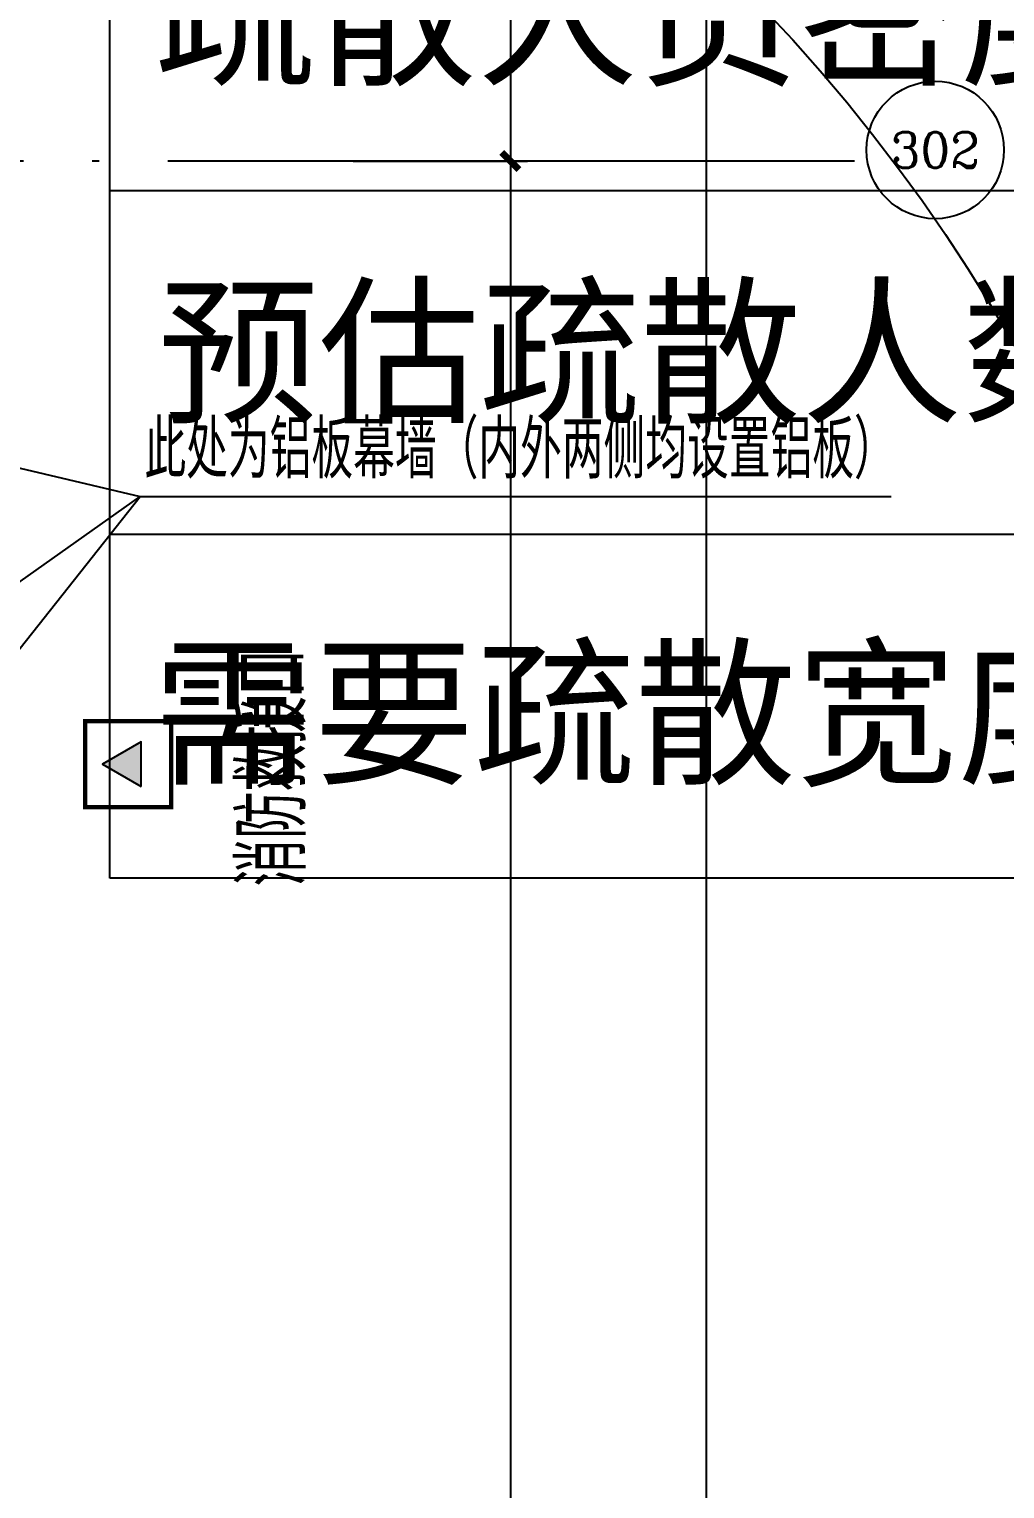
# Model space of a CAD drawing. Extents: x -821772 to -21949, y 506164 to 1049594.
# Drawn here: x -126847 to -121165, y 559144 to 567637 of the extents above; entities that cross this region are included whole.
import ezdxf
from ezdxf.enums import TextEntityAlignment as Align
from ezdxf.xclip import XClip

# ---------------------------------------------------------------- set-up
doc = ezdxf.new("R2010")
doc.units = 0
doc.header["$LTSCALE"] = 1000
doc.header["$MEASUREMENT"] = 0
doc.header["$XCLIPFRAME"] = 2
doc.linetypes.add('10平面20250807_t3$0$DOTE', pattern=[2.42, 2, -0.2, 0.02, -0.2])
doc.layers.get('Defpoints').update_dxf_attribs({"color": 210})
for name, color, linetype in [('10平面20250807_t3$0$A-AXIS-D', 8, 'Continuous'), ('10平面20250807_t3$0$A-AXIS-DOTE', 8, '10平面20250807_t3$0$DOTE'), ('10平面20250807_t3$0$A-AXIS-SYMB', 8, 'Continuous'), ('10平面20250807_t3$0$A-LIN-V', 8, 'Continuous'), ('10平面20250807_t3$0$A-TEXT', 8, 'Continuous'), ('10平面20250807_t3$0$AS-WALL', 8, 'Continuous'), ('10平面20250807_t3$0$PUB_TEXT', 8, 'Continuous'), ('10平面20250807_t3$0$RP-N2-01$0$$0$A-WIND-J', 8, 'Continuous'), ('10平面20250807_t3$0$RP-N2-01$0$A-WIND-J', 8, 'Continuous'), ('10平面20250807_t3$0$SB_ZF消火栓', 10, 'Continuous'), ('10平面20250807_t3$0$SB_ZF消火栓M', 10, 'Continuous'), ('SPACE', 7, 'Continuous')]:
    doc.layers.add(name, color=color, linetype=linetype)
doc.styles.add('10平面20250807_t3$0$_TCH_AXIS', font='COMPLEX', dxfattribs={"bigfont": 'GBCBIG'})
doc.styles.add('10平面20250807_t3$0$_TCH_DIM', font='SIMPLEX', dxfattribs={"bigfont": 'GBCBIG'})
doc.styles.add('10平面20250807_t3$0$_TCH_DIM_T3', font='SIMPLEX', dxfattribs={"width": 0.705882, "bigfont": 'GBCBIG'})
doc.styles.add('10平面20250807_t3$0$A-DIM_T3', font='SIMPLEX', dxfattribs={"width": 0.705882, "bigfont": 'GBCBIG'})
doc.styles.add('分区$0$黑体', font='')
doc.styles.get('分区$0$黑体').set_extended_font_data('SimHei')
doc.dimstyles.new('10平面20250807_t3$0$_TCH_ARCH&&100', dxfattribs={"dimtxt": 297.5, "dimasz": 100, "dimexe": 100, "dimexo": 100, "dimgap": 126.25, "dimtad": 1, "dimdec": 0, "dimzin": 0, "dimdsep": 46, "dimtxsty": '10平面20250807_t3$0$_TCH_DIM_T3', "dimblk": '10平面20250807_t3$0$_ArchTick', "dimcen": 0.09, "dimclrt": 7, "dimazin": 2, "dimtfac": 1, "dimtdec": 0, "dimtix": 1, "dimtmove": 2, "dimatfit": 3, "dimfxl": 0, "dimtolj": 1, "dimtzin": 0, "dimarcsym": 0})
doc.dimstyles.new('10平面20250807_t3$0$A-DIM&&100', dxfattribs={"dimtxt": 297.5, "dimasz": 100, "dimexe": 100, "dimexo": 100, "dimgap": 126.25, "dimtad": 1, "dimdec": 0, "dimzin": 0, "dimdsep": 46, "dimtxsty": '10平面20250807_t3$0$A-DIM_T3', "dimblk": '10平面20250807_t3$0$_ArchTick', "dimcen": 0.09, "dimclrt": 7, "dimazin": 2, "dimtfac": 1, "dimtdec": 0, "dimtix": 1, "dimtmove": 2, "dimatfit": 3, "dimfxl": 0, "dimtolj": 1, "dimtzin": 0, "dimarcsym": 0})

# ---------------------------------------------------------------- blocks, each defined once
blk = doc.blocks.new('121342115423wertwert')
blk.add_line((2764084.8, 1921579.2), (2764084.8, 1931579.2))
for points in [[(2785584.8, 1925579.2), (2764084.8, 1925579.2)], [(2785584.8, 1923579.2), (2764084.8, 1923579.2)], [(2785584.8, 1921579.2), (2764084.8, 1921579.2)]]:
    blk.add_lwpolyline(points)
at = {"style": '分区$0$黑体'}
for s, p in [('疏散人员密度', (2764349.8, 1926264.2)), ('预估疏散人数', (2764365.6, 1924299)), ('需要疏散宽度', (2764335.6, 1922197.5))]:
    blk.add_text(s, height=686.59, dxfattribs=at).set_placement(p)
blk = doc.blocks.new('10平面20250807_t3$0$_ArchTick')
at = {"color": 0, "linetype": 'ByBlock', "const_width": 0.4}
blk.add_lwpolyline([(-0.5, -0.5), (0.5, 0.5)], dxfattribs=at)
blk = doc.blocks.new('*D9970')
at = {"layer": '10平面20250807_t3$0$A-AXIS-D', "color": 0, "lineweight": -2}
for p, q in [((95776.4, -220000), (96792.2, -220000)), ((96692.2, -220000), (96692.2, -237950)), ((95776.4, -237950), (96792.2, -237950))]:
    blk.add_line(p, q, dxfattribs=at)
at = {"layer": 'Defpoints', "color": 0}
for p in [(95676.4, -220000), (95676.4, -237950), (96692.2, -237950)]:
    blk.add_point(p, dxfattribs=at)
at = {"layer": '10平面20250807_t3$0$A-AXIS-D', "color": 0, "lineweight": -2, "xscale": 100, "yscale": 100, "zscale": 100}
for p, rotation in [((96692.2, -220000), 90), ((96692.2, -237950), 270)]:
    blk.add_blockref('10平面20250807_t3$0$_ArchTick', p, dxfattribs=dict(at, rotation=rotation))
at = {"layer": '10平面20250807_t3$0$A-AXIS-D', "color": 7, "insert": (96967.2, -228975), "char_height": 297.5, "attachment_point": 5, "rotation": 270, "style": '10平面20250807_t3$0$A-DIM_T3'}
blk.add_mtext('\\A1;17950', dxfattribs=at)
blk = doc.blocks.new('*D9971')
at = {"layer": '10平面20250807_t3$0$A-AXIS-D', "color": 0, "lineweight": -2}
for p, q in [((95776.4, -237950), (96792.2, -237950)), ((96692.2, -237950), (96692.2, -255900)), ((95776.4, -255900), (96792.2, -255900))]:
    blk.add_line(p, q, dxfattribs=at)
at = {"layer": 'Defpoints', "color": 0}
for p in [(95676.4, -237950), (95676.4, -255900), (96692.2, -255900)]:
    blk.add_point(p, dxfattribs=at)
at = {"layer": '10平面20250807_t3$0$A-AXIS-D', "color": 0, "lineweight": -2, "xscale": 100, "yscale": 100, "zscale": 100}
for p, rotation in [((96692.2, -237950), 90), ((96692.2, -255900), 270)]:
    blk.add_blockref('10平面20250807_t3$0$_ArchTick', p, dxfattribs=dict(at, rotation=rotation))
at = {"layer": '10平面20250807_t3$0$A-AXIS-D', "color": 7, "insert": (96967.2, -246925), "char_height": 297.5, "attachment_point": 5, "rotation": 270, "style": '10平面20250807_t3$0$A-DIM_T3'}
blk.add_mtext('\\A1;17950', dxfattribs=at)
blk = doc.blocks.new('*D10047')
at = {"layer": '10平面20250807_t3$0$A-AXIS-D', "color": 0, "lineweight": -2}
for p, q in [((96036.4, -183400), (97931.9, -183400)), ((97831.9, -183400), (97831.9, -256600.1)), ((96036.4, -256600.1), (97931.9, -256600.1))]:
    blk.add_line(p, q, dxfattribs=at)
at = {"layer": 'Defpoints', "color": 0}
for p in [(95936.4, -183400), (95936.4, -256600.1), (97831.9, -256600.1)]:
    blk.add_point(p, dxfattribs=at)
at = {"layer": '10平面20250807_t3$0$A-AXIS-D', "color": 0, "lineweight": -2, "xscale": 100, "yscale": 100, "zscale": 100}
for p, rotation in [((97831.9, -183400), 90), ((97831.9, -256600.1), 270)]:
    blk.add_blockref('10平面20250807_t3$0$_ArchTick', p, dxfattribs=dict(at, rotation=rotation))
at = {"layer": '10平面20250807_t3$0$A-AXIS-D', "color": 7, "insert": (98106.9, -220000), "char_height": 297.5, "attachment_point": 5, "rotation": 270, "style": '10平面20250807_t3$0$_TCH_DIM_T3'}
blk.add_mtext('\\A1;73200', dxfattribs=at)
blk = doc.blocks.new('10平面20250807_t3$0$RP-N2-01$0$$0$xfjy')
at = {"layer": '10平面20250807_t3$0$RP-N2-01$0$$0$A-WIND-J'}
h = blk.add_hatch(color=256, dxfattribs=at)
h.dxf.hatch_style = 1
h.paths.add_polyline_path([(1141875.5, -26213.8), (1142135.3, -26213.8), (1142005.4, -25988.8)])
at = {"layer": '10平面20250807_t3$0$RP-N2-01$0$$0$A-WIND-J', "const_width": 25}
blk.add_lwpolyline([(1141755.4, -25888.8), (1141755.4, -26388.8), (1142255.4, -26388.8), (1142255.4, -25888.8)], close=True, dxfattribs=at)
at = {"layer": '10平面20250807_t3$0$RP-N2-01$0$$0$A-WIND-J'}
for points in [[(1141755.4, -26388.8), (1142255.4, -26388.8), (1142255.4, -25888.8), (1141755.4, -25888.8)], [(1141875.5, -26213.8), (1142135.3, -26213.8), (1142005.4, -25988.8)]]:
    blk.add_lwpolyline(points, close=True, dxfattribs=at)
blk = doc.blocks.new('10平面20250807_t3$0$RP-N2-01$0$xfjy')
at = {"layer": '10平面20250807_t3$0$RP-N2-01$0$$0$A-WIND-J'}
blk.add_blockref('10平面20250807_t3$0$RP-N2-01$0$$0$xfjy', (0, 0), dxfattribs=at)
blk = doc.blocks.new('10平面20250807_t3$0$1232')
at = {"layer": '10平面20250807_t3$0$RP-N2-01$0$A-WIND-J', "rotation": 90}
blk.add_blockref('10平面20250807_t3$0$RP-N2-01$0$xfjy', (-152408.8, -578645.4, 0), dxfattribs=at)
at = {"layer": '10平面20250807_t3$0$A-TEXT', "style": '10平面20250807_t3$0$_TCH_DIM'}
blk.add_text('消防救援口', height=384.1, rotation=90, dxfattribs=at).set_placement((-125237, 562649, 0))
blk = doc.blocks.new('10平面20250807_t3$0$A$C5D961328')
at = {"layer": '10平面20250807_t3$0$A-LIN-V', "ltscale": 500}
blk.add_circle((350, 40), 10001.4, dxfattribs=at)
blk = doc.blocks.new('10平面20250807_t3$0$we42342343234')
at = {"layer": '10平面20250807_t3$0$SB_ZF消火栓M', "rotation": 180}
blk.add_blockref('10平面20250807_t3$0$A$C5D961328', (-129453.9, 560890), dxfattribs=at)
blk = doc.blocks.new('10平面20250807_t3$0$234243242332')
at = {"layer": '10平面20250807_t3$0$SB_ZF消火栓'}
blk.add_blockref('10平面20250807_t3$0$we42342343234', (0, 0), dxfattribs=at)
blk = doc.blocks.new('10平面20250807_t3$0$dote')
at = {"layer": '10平面20250807_t3$0$A-AXIS-D'}
blk.add_circle((99166, -237885.7), 400, dxfattribs=at)
at = {"layer": '10平面20250807_t3$0$A-AXIS-DOTE', "ltscale": 2}
blk.add_line((98696.4, -237950), (-97273.6, -237950), dxfattribs=at)
at = {"layer": '10平面20250807_t3$0$PUB_TEXT', "style": '10平面20250807_t3$0$_TCH_AXIS'}
blk.add_text('302', height=206.28, dxfattribs=at).set_placement((98905.6, -237988.9), (99426.3, -237988.9), align=Align.FIT)
at = {"layer": '10平面20250807_t3$0$A-AXIS-D'}
for base, p1, p2, dimstyle, picture, middle in [((97831.9, -256600.1), (95936.4, -183400), (95936.4, -256600.1), '10平面20250807_t3$0$_TCH_ARCH&&100', '*D10047', (98106.9, -220000)), ((96692.2, -237950), (95676.4, -220000), (95676.4, -237950), '10平面20250807_t3$0$A-DIM&&100', '*D9970', (96967.2, -228975)), ((96692.2, -255900), (95676.4, -237950), (95676.4, -255900), '10平面20250807_t3$0$A-DIM&&100', '*D9971', (96967.2, -246925))]:
    dim = blk.add_linear_dim(base=base, p1=p1, p2=p2, angle=270, dimstyle=dimstyle, override={"dimgap": 0}, dxfattribs=at)
    dim.commit()
    dim.dimension.update_dxf_attribs({"geometry": picture, "text_midpoint": middle, "dimtype": 129, "text_rotation": 270})
blk = doc.blocks.new('10平面20250807_t3')
at = {"layer": '10平面20250807_t3$0$A-AXIS-SYMB'}
for p, q in [((-129276.7, 565640), (-126199.4, 564917.8)), ((-131204.2, 561387), (-126199.4, 564917.8)), ((-129150, 561200), (-126199.4, 564917.8)), ((-126199.4, 564917.8), (-121827, 564917.8))]:
    blk.add_line(p, q, dxfattribs=at)
blk.add_blockref('10平面20250807_t3$0$1232', (0, 0))
at = {"layer": '10平面20250807_t3$0$AS-WALL'}
blk.add_blockref('10平面20250807_t3$0$dote', (-220736.4, 804820), dxfattribs=at)
at = {"layer": '10平面20250807_t3$0$SB_ZF消火栓', "linetype": 'Continuous'}
blk.add_blockref('10平面20250807_t3$0$234243242332', (0, 0), dxfattribs=at)
at = {"layer": '10平面20250807_t3$0$PUB_TEXT', "style": '10平面20250807_t3$0$_TCH_DIM'}
blk.add_text('此处为铝板幕墙（内外两侧均设置铝板）', height=337.589, dxfattribs=at).set_placement((-126175.6, 565022.8))

msp = doc.modelspace()

# ---------------------------------------------------------------- block references
at = {"ltscale": 100}
ref = msp.add_blockref('10平面20250807_t3', (0, 0), dxfattribs=at)
XClip(ref).set_block_clipping_path([(-386212.6353242097, 506163.79756496), (-21948.7593967821, 884998.2285294847)])

# ---------------------------------------------------------------- next in the draw order: block references
at = {"layer": 'SPACE', "color": 4}
msp.add_blockref('121342115423wertwert', (-2890461.9, -1358883.1), dxfattribs=at)

doc.saveas('drawing.dxf')
